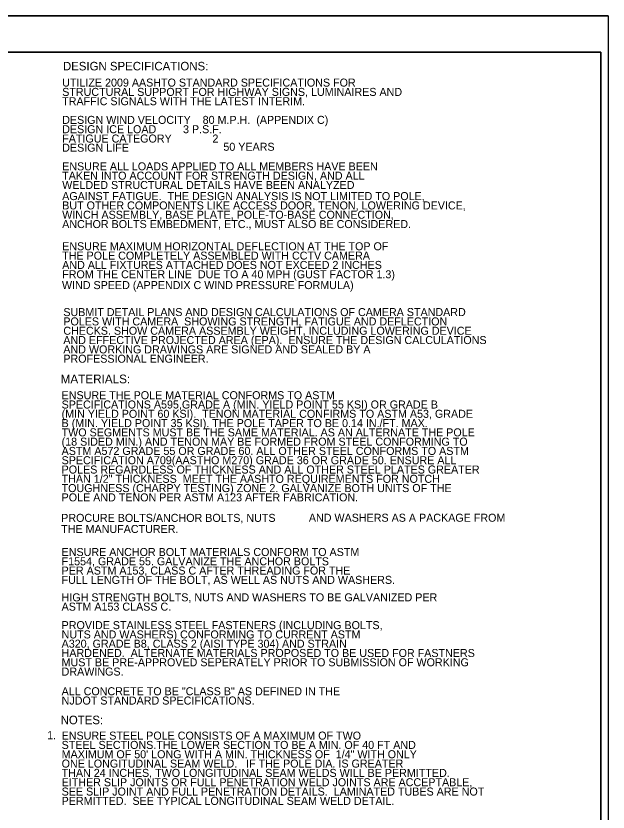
# Model space of a CAD drawing. Extents: x 507453 to 508501, y 495559 to 496219.
# Drawn here: x 508257.6 to 508501.5, y 495890.7 to 496218.8 of the extents above; entities that cross this region are included whole.
import ezdxf

# ---------------------------------------------------------------- set-up
doc = ezdxf.new("R2010")
doc.units = 0
doc.layers.add('1', color=7, linetype='Continuous')
doc.layers.add('41', color=7, linetype='Continuous')

msp = doc.modelspace()

# ---------------------------------------------------------------- linework, layer by layer
at = {"layer": '1'}
for p, q in [((508501.46, 496218.8), (507453.28, 496218.8)), ((508498.46, 496203.8), (507508.46, 496203.8)), ((508498.46, 495573.8), (508498.46, 496203.8))]:
    msp.add_line(p, q, dxfattribs=at)
at = {"layer": '41'}
for points in [[(507453.28, 496218.8), (508501.46, 496218.8), (508501.46, 495558.8), (507453.28, 495558.8)], [(507508.46, 496203.8), (508498.46, 496203.8), (508498.46, 495573.8), (507508.46, 495573.8)]]:
    msp.add_lwpolyline(points, close=True, dxfattribs=at)

# ---------------------------------------------------------------- texts
at = {"layer": '1'}
for s, height, p in [('DESIGN SPECIFICATIONS:', 3.519, (508276.92, 496196.35)), ('UTILIZE 2009 AASHTO STANDARD SPECIFICATIONS FOR ', 3.3, (508276.61, 496189.68)), ('STRUCTURAL SUPPORT FOR HIGHWAY SIGNS, LUMINAIRES AND ', 3.3, (508276.61, 496185.84)), ('TRAFFIC SIGNALS WITH THE LATEST INTERIM.', 3.3, (508276.61, 496181.99)), ('DESIGN WIND VELOCITY    80 M.P.H.  (APPENDIX C)', 3.3, (508276.61, 496174.31)), ('DESIGN ICE LOAD         3 P.S.F.', 3.3, (508276.61, 496170.46)), ('FATIGUE CATEGORY ', 3.3, (508276.61, 496166.62)), ('   2', 3.3, (508334.82, 496166.62)), ('50 YEARS', 3.3, (508343, 496163.23)), ('DESIGN LIFE', 3.3, (508276.61, 496162.85)), ('ENSURE ALL LOADS APPLIED TO ALL MEMBERS HAVE BEEN ', 3.3, (508276.61, 496155.16)), ('TAKEN INTO ACCOUNT FOR STRENGTH DESIGN, AND ALL ', 3.3, (508276.61, 496151.32)), ('WELDED STRUCTURAL DETAILS HAVE BEEN ANALYZED ', 3.3, (508276.61, 496147.48)), ('AGAINST FATIGUE.  THE DESIGN ANALYSIS IS NOT LIMITED TO POLE, ', 3.3, (508276.61, 496142.9)), ('BUT OTHER COMPONENTS LIKE ACCESS DOOR, TENON, LOWERING DEVICE, ', 3.3, (508276.61, 496139.06)), ('WINCH ASSEMBLY, BASE PLATE, POLE-TO-BASE CONNECTION, ', 3.3, (508276.61, 496135.22)), ('ANCHOR BOLTS EMBEDMENT, ETC., MUST ALSO BE CONSIDERED.', 3.3, (508276.61, 496131.37)), ('ENSURE MAXIMUM HORIZONTAL DEFLECTION AT THE TOP OF ', 3.3, (508276.61, 496122.22)), ('THE POLE COMPLETELY ASSEMBLED WITH CCTV CAMERA ', 3.3, (508276.61, 496118.37)), ('AND ALL FIXTURES ATTACHED DOES NOT EXCEED 2 INCHES ', 3.3, (508276.61, 496114.53)), ('FROM THE CENTER LINE  DUE TO A 40 MPH (GUST FACTOR 1.3)  ', 3.3, (508276.61, 496110.68)), ('WIND SPEED (APPENDIX C WIND PRESSURE FORMULA)', 3.3, (508276.52, 496106.22)), ('SUBMIT DETAIL PLANS AND DESIGN CALCULATIONS OF CAMERA STANDARD ', 3.3, (508277.08, 496095.1)), ('POLES WITH CAMERA  SHOWING STRENGTH, FATIGUE AND DEFLECTION ', 3.3, (508277.08, 496091.25)), ('CHECKS. SHOW CAMERA ASSEMBLY WEIGHT, INCLUDING LOWERING DEVICE  ', 3.3, (508277.08, 496087.41)), ('AND EFFECTIVE PROJECTED AREA (EPA).  ENSURE THE DESIGN CALCULATIONS', 3.3, (508277.08, 496083.57)), ('AND WORKING DRAWINGS ARE SIGNED AND SEALED BY A  ', 3.3, (508277.08, 496079.72)), ('PROFESSIONAL ENGINEER. ', 3.3, (508277.08, 496075.88)), ('MATERIALS:', 3.603, (508275.97, 496067.38)), ('ENSURE THE POLE MATERIAL CONFORMS TO ASTM ', 3.3007, (508276.37, 496060.84)), ('SPECIFICATIONS A595,GRADE A (MIN. YIELD POINT 55 KSI) OR GRADE B ', 3.3007, (508276.37, 496057.01)), ('(MIN YIELD POINT 60 KSI).  TENON MATERIAL CONFIRMS TO ASTM A53, GRADE ', 3.3007, (508276.37, 496053.18)), ('B (MIN. YIELD POINT 35 KSI). THE POLE TAPER TO BE 0.14 IN./FT. MAX.', 3.3007, (508276.37, 496049.35)), ('TWO SEGMENTS MUST BE THE SAME MATERIAL. AS AN ALTERNATE THE POLE', 3.3007, (508276.37, 496045.52)), ('(18 SIDED MIN.) AND TENON MAY BE FORMED FROM STEEL CONFORMING TO ', 3.3007, (508276.37, 496041.7)), ('ASTM A572 GRADE 55 OR GRADE 60. ALL OTHER STEEL CONFORMS TO ASTM ', 3.3007, (508276.37, 496037.87)), ('SPECIFICATION A709(AASTHO M270) GRADE 36 OR GRADE 50. ENSURE ALL ', 3.3007, (508276.37, 496034.04)), ('POLES REGARDLESS OF THICKNESS AND ALL OTHER STEEL PLATES GREATER ', 3.3007, (508276.37, 496030.21)), ('THAN 1/2" THICKNESS  MEET THE AASHTO REQUIREMENTS FOR NOTCH ', 3.3007, (508276.37, 496026.38)), ('TOUGHNESS (CHARPY TESTING) ZONE 2. GALVANIZE BOTH UNITS OF THE ', 3.3007, (508276.37, 496022.56)), ('POLE AND TENON PER ASTM A123 AFTER FABRICATION.', 3.3007, (508276.37, 496018.73)), ('PROCURE BOLTS/ANCHOR BOLTS, NUTS ', 3.3007, (508276.2, 496010.28)), ('AND WASHERS AS A PACKAGE FROM ', 3.3007, (508378.21, 496010.34)), ('THE MANUFACTURER.', 3.3007, (508276.2, 496005.71)), ('ENSURE ANCHOR BOLT MATERIALS CONFORM TO ASTM ', 3.3007, (508276.37, 495996.22)), ('F1554, GRADE 55. GALVANIZE THE ANCHOR BOLTS ', 3.3007, (508276.37, 495992.39)), ('PER ASTM A153, CLASS C AFTER THREADING FOR THE ', 3.3007, (508276.37, 495988.57)), ('FULL LENGTH OF THE BOLT, AS WELL AS NUTS AND WASHERS.', 3.3007, (508276.37, 495984.74)), ('HIGH STRENGTH BOLTS, NUTS AND WASHERS TO BE GALVANIZED PER ', 3.3007, (508276.37, 495977.53)), ('ASTM A153 CLASS C.', 3.3007, (508276.37, 495973.7)), ('PROVIDE STAINLESS STEEL FASTENERS (INCLUDING BOLTS, ', 3.3007, (508276.37, 495966.08)), ('NUTS AND WASHERS) CONFORMING TO CURRENT ASTM ', 3.3007, (508276.37, 495962.25)), ('A320, GRADE B8, CLASS 2 (AISI TYPE 304) AND STRAIN ', 3.3007, (508276.37, 495958.43)), ('HARDENED.  ALTERNATE MATERIALS PROPOSED TO BE USED FOR FASTNERS ', 3.3007, (508276.37, 495954.6)), ('MUST BE PRE-APPROVED SEPERATELY PRIOR TO SUBMISSION OF WORKING ', 3.3007, (508276.37, 495950.77)), ('DRAWINGS.', 3.301, (508276.37, 495946.94)), ('ALL CONCRETE TO BE "CLASS B" AS DEFINED IN THE ', 3.3007, (508276.37, 495938.83)), ('NJDOT STANDARD SPECIFICATIONS. ', 3.3007, (508276.37, 495935)), ('NOTES:', 3.519, (508275.97, 495926.89)), ('1.', 3.3, (508270.42, 495920.73)), ('ENSURE STEEL POLE CONSISTS OF A MAXIMUM OF TWO', 3.3, (508276.38, 495920.55)), ('STEEL SECTIONS.THE LOWER SECTION TO BE A MIN. OF 40 FT AND ', 3.3, (508276.38, 495916.71)), ('MAXIMUM OF 50\' LONG WITH A MIN. THICKNESS OF  1/4" WITH ONLY', 3.3, (508276.38, 495912.87)), ('ONE LONGITUDINAL SEAM WELD.   IF THE POLE DIA. IS GREATER ', 3.3, (508276.38, 495909.02)), ('THAN 24 INCHES, TWO LONGITUDINAL SEAM WELDS WILL BE PERMITTED.', 3.3, (508276.38, 495905.18)), ('EITHER SLIP JOINTS OR FULL PENETRATION WELD JOINTS ARE ACCEPTABLE,', 3.3, (508276.38, 495901.33)), ('SEE SLIP JOINT AND FULL PENETRATION DETAILS.  LAMINATED TUBES ARE NOT', 3.3, (508276.38, 495897.49)), ('PERMITTED.  SEE TYPICAL LONGITUDINAL SEAM WELD DETAIL.', 3.3, (508276.38, 495893.65))]:
    msp.add_text(s, height=height, dxfattribs=at).set_placement(p)

doc.saveas('drawing.dxf')
